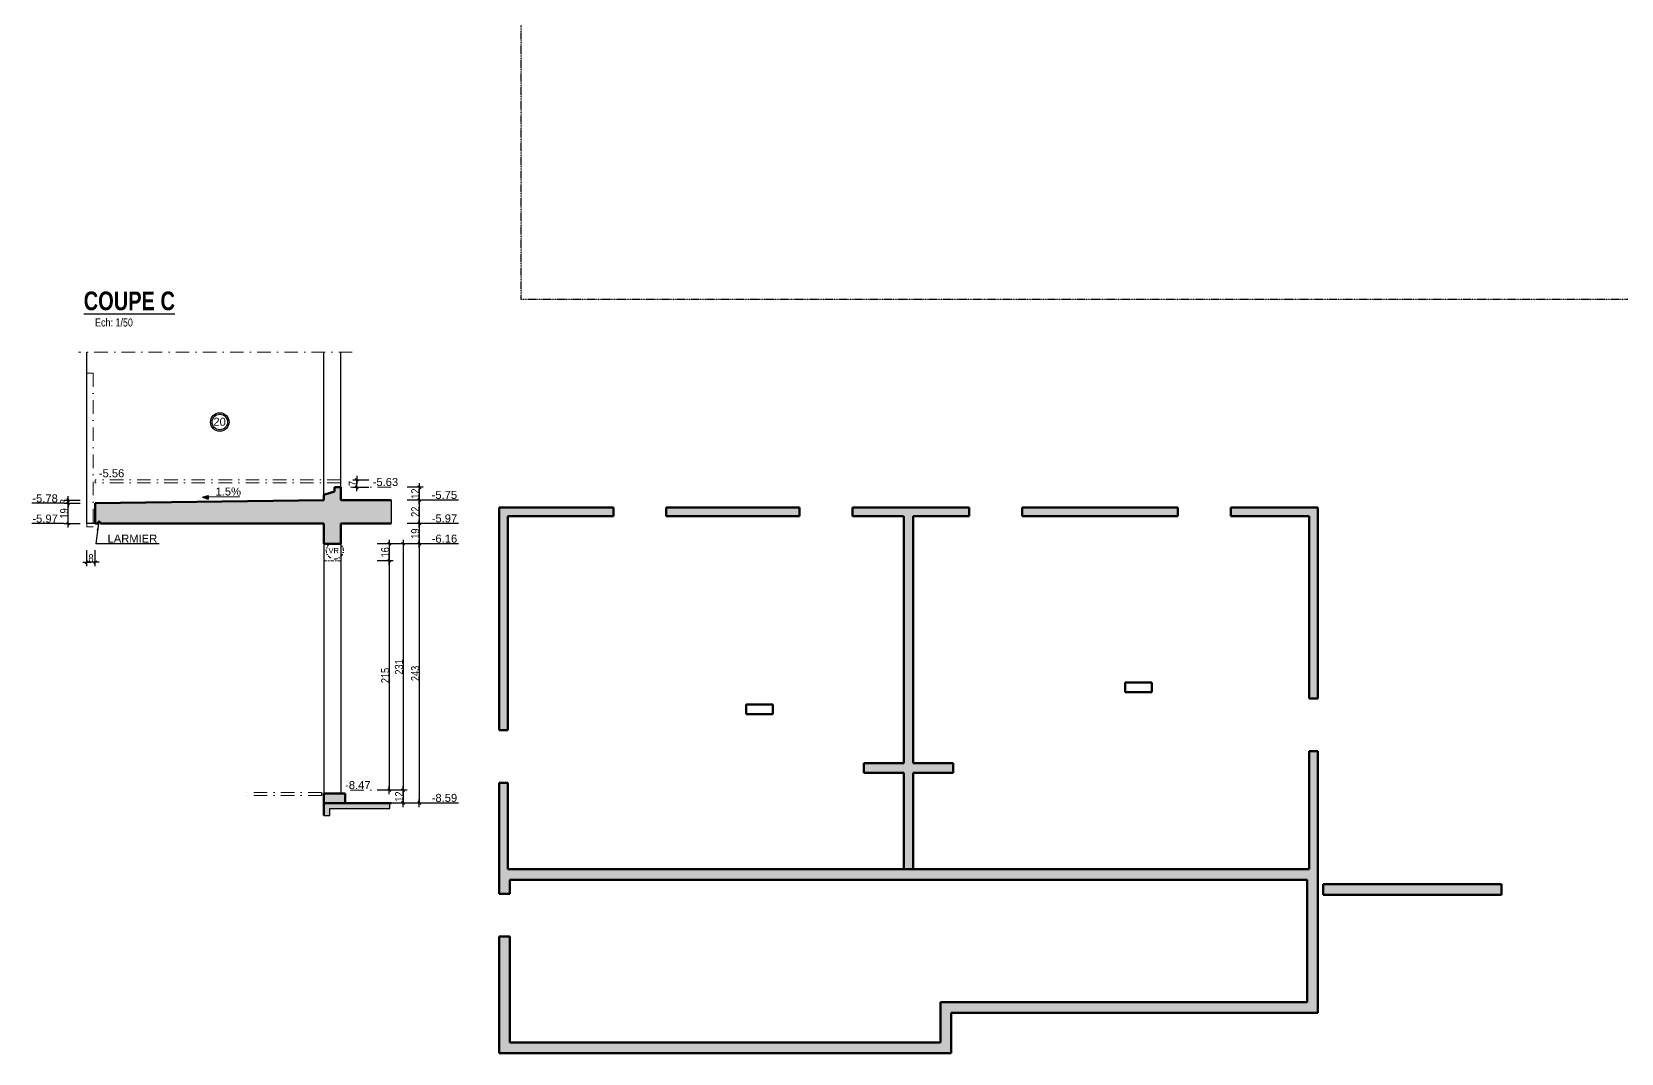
# Model space of a CAD drawing. Header units: centimetres. Extents: x -4990 to 114398, y -61489 to -12305.
# Drawn here: x 58238 to 61216, y -35646 to -33731 of the extents above; entities that cross this region are included whole.
import ezdxf
from ezdxf.enums import TextEntityAlignment as Align

# ---------------------------------------------------------------- set-up
doc = ezdxf.new("R2010")
doc.units = ezdxf.units.CM
doc.header["$LTSCALE"] = 0.5
doc.linetypes.add('Style de ligne -7', pattern=[1.875, 0.625, -0.20828, 0.625, -0.20836, 0.06943, -0.13893])
doc.linetypes.add('TIRETPTX2', pattern=[50.8, 25.4, -12.7, 0, -12.7])
doc.layers.get('DEFPOINTS').update_dxf_attribs({"linetype": 'CONTINUOUS'})
for name, color, linetype in [('01_cote_gen', 4, 'CONTINUOUS'), ('01_linteaux', 2, 'CONTINUOUS'), ('01_poch_murs', 253, 'CONTINUOUS'), ('01_texte', 230, 'CONTINUOUS'), ('3-BAT C-Niveau-3', 7, 'CONTINUOUS'), ('AA_COTES', 2, 'CONTINUOUS')]:
    doc.layers.add(name, color=color, linetype=linetype)
doc.layers.add('01_murs_coup', color=5, linetype='CONTINUOUS', lineweight=60)
doc.layers.add('01_tram_axes', color=2, linetype='TIRETPTX2', lineweight=9)
doc.styles.add('ARIAL', font='arial.ttf')
doc.styles.add('impact', font='impact.ttf')
doc.styles.add('MATTE_TXT', font='arial.ttf')
doc.styles.add('STYLE2', font='ARIALN.TTF')
doc.dimstyles.new('JB25', dxfattribs={"dimscale": 0.1, "dimtxt": 150, "dimasz": 15, "dimexe": 0.1, "dimexo": 0.1, "dimgap": 0.09, "dimtad": 1, "dimdec": 1, "dimlfac": 0.5, "dimdsep": 46, "dimtxsty": 'STYLE2', "dimblk1": 'BOND_G', "dimblk2": 'BOND_D', "dimsah": 1, "dimcen": 1.5, "dimdle": 0.01, "dimse1": 1, "dimse2": 1, "dimclrd": 4, "dimclre": 2, "dimclrt": 6, "dimazin": 2, "dimtfac": 2.333333, "dimtdec": 1, "dimtix": 1, "dimtmove": 2, "dimatfit": 3, "dimldrblk": 'BOND_G', "dimfxl": 1, "dimtolj": 1, "dimtzin": 0, "dimarcsym": 0})

# ---------------------------------------------------------------- blocks, each defined once
blk = doc.blocks.new('BOND_G')
at = {"layer": 'AA_COTES', "color": 0}
for p, q in [((5, 0), (-5, 0)), ((1.8, 1.8), (-1.8, -1.8)), ((0, -5), (0, 15))]:
    blk.add_line(p, q, dxfattribs=at)
blk = doc.blocks.new('BOND_D')
at = {"layer": 'AA_COTES', "color": 0}
for p, q in [((5, 0), (-5, 0)), ((-1.8, -1.8), (1.8, 1.8)), ((0, 5), (0, -15))]:
    blk.add_line(p, q, dxfattribs=at)
blk = doc.blocks.new('*D3696')
at = {"layer": '01_cote_gen', "color": 4, "lineweight": -2, "ltscale": 2, "transparency": 16777216}
blk.add_line((58846.8, -34583.6), (58846.8, -34572.6), dxfattribs=at)
at = {"layer": 'DEFPOINTS', "color": 0, "ltscale": 2}
for p in [(58816.9, -34571.1), (58846.8, -34571.1), (58829.5, -34585.1)]:
    blk.add_point(p, dxfattribs=at)
at = {"layer": '01_cote_gen', "color": 4, "lineweight": -2, "ltscale": 2, "transparency": 16777216, "xscale": 1.5, "yscale": 1.5, "zscale": 1.5}
for name, p, rotation in [('BOND_D', (58846.8, -34571.1), 90), ('BOND_G', (58846.8, -34585.1), 270)]:
    blk.add_blockref(name, p, dxfattribs=dict(at, rotation=rotation))
at = {"layer": '01_cote_gen', "color": 6, "ltscale": 2, "transparency": 16777216, "insert": (58839.3, -34578.1), "char_height": 15, "attachment_point": 5, "rotation": 90, "style": 'STYLE2'}
blk.add_mtext('\\A1;7', dxfattribs=at)
blk = doc.blocks.new('*D3697')
at = {"layer": '01_cote_gen', "color": 4, "lineweight": -2, "ltscale": 2, "transparency": 16777216}
blk.add_line((58306.1, -34651.6), (58306.1, -34616.6), dxfattribs=at)
at = {"layer": 'DEFPOINTS', "color": 0, "ltscale": 2}
for p in [(58306.1, -34615.1), (58356.9, -34615.1), (58380.8, -34653.1)]:
    blk.add_point(p, dxfattribs=at)
at = {"layer": '01_cote_gen', "color": 4, "lineweight": -2, "ltscale": 2, "transparency": 16777216, "xscale": 1.5, "yscale": 1.5, "zscale": 1.5}
for name, p, rotation in [('BOND_D', (58306.1, -34615.1), 90), ('BOND_G', (58306.1, -34653.1), 270)]:
    blk.add_blockref(name, p, dxfattribs=dict(at, rotation=rotation))
at = {"layer": '01_cote_gen', "color": 6, "ltscale": 2, "transparency": 16777216, "insert": (58298.5, -34634.1), "char_height": 15, "attachment_point": 5, "rotation": 90, "style": 'STYLE2'}
blk.add_mtext('\\A1;19', dxfattribs=at)
blk = doc.blocks.new('*D3698')
at = {"layer": '01_cote_gen', "color": 4, "lineweight": -2, "ltscale": 2, "transparency": 16777216}
for p, q in [((58306.1, -34607.6), (58306.1, -34606.1)), ((58306.1, -34609.1), (58306.1, -34615.1)), ((58306.1, -34616.6), (58306.1, -34618.1))]:
    blk.add_line(p, q, dxfattribs=at)
at = {"layer": 'DEFPOINTS', "color": 0, "ltscale": 2}
for p in [(58784.9, -34609.1), (58306.1, -34615.1), (58356.9, -34615.1)]:
    blk.add_point(p, dxfattribs=at)
at = {"layer": '01_cote_gen', "color": 4, "lineweight": -2, "ltscale": 2, "transparency": 16777216, "xscale": 1.5, "yscale": 1.5, "zscale": 1.5}
for name, p, rotation in [('BOND_G', (58306.1, -34609.1), 270), ('BOND_D', (58306.1, -34615.1), 90)]:
    blk.add_blockref(name, p, dxfattribs=dict(at, rotation=rotation))
at = {"layer": '01_cote_gen', "color": 6, "ltscale": 2, "transparency": 16777216, "insert": (58298.5, -34612.1), "char_height": 15, "attachment_point": 5, "rotation": 90, "style": 'STYLE2'}
blk.add_mtext('\\A1;3', dxfattribs=at)
blk = doc.blocks.new('*D3699')
at = {"layer": '01_cote_gen', "color": 4, "lineweight": -2, "ltscale": 2, "transparency": 16777216}
blk.add_line((58964.1, -34586.6), (58964.1, -34607.6), dxfattribs=at)
at = {"layer": 'DEFPOINTS', "color": 0, "ltscale": 2}
for p in [(58798.2, -34609.1), (58802.5, -34585.1), (58964.1, -34609.1)]:
    blk.add_point(p, dxfattribs=at)
at = {"layer": '01_cote_gen', "color": 4, "lineweight": -2, "ltscale": 2, "transparency": 16777216, "xscale": 1.5, "yscale": 1.5, "zscale": 1.5}
for name, p, rotation in [('BOND_G', (58964.1, -34585.1), 90), ('BOND_D', (58964.1, -34609.1), 270)]:
    blk.add_blockref(name, p, dxfattribs=dict(at, rotation=rotation))
at = {"layer": '01_cote_gen', "color": 6, "ltscale": 2, "transparency": 16777216, "insert": (58956.5, -34597.1), "char_height": 15, "attachment_point": 5, "rotation": 90, "style": 'STYLE2'}
blk.add_mtext('\\A1;12', dxfattribs=at)
blk = doc.blocks.new('*D3700')
at = {"layer": '01_cote_gen', "color": 4, "lineweight": -2, "ltscale": 2, "transparency": 16777216}
blk.add_line((58964.1, -34610.6), (58964.1, -34651.6), dxfattribs=at)
at = {"layer": 'DEFPOINTS', "color": 0, "ltscale": 2}
for p in [(58799.4, -34609.1), (58799.4, -34653.1), (58964.1, -34653.1)]:
    blk.add_point(p, dxfattribs=at)
at = {"layer": '01_cote_gen', "color": 4, "lineweight": -2, "ltscale": 2, "transparency": 16777216, "xscale": 1.5, "yscale": 1.5, "zscale": 1.5}
for name, p, rotation in [('BOND_G', (58964.1, -34609.1), 90), ('BOND_D', (58964.1, -34653.1), 270)]:
    blk.add_blockref(name, p, dxfattribs=dict(at, rotation=rotation))
at = {"layer": '01_cote_gen', "color": 6, "ltscale": 2, "transparency": 16777216, "insert": (58956.5, -34631.1), "char_height": 15, "attachment_point": 5, "rotation": 90, "style": 'STYLE2'}
blk.add_mtext('\\A1;22', dxfattribs=at)
blk = doc.blocks.new('*D3701')
at = {"layer": '01_cote_gen', "color": 4, "lineweight": -2, "ltscale": 2, "transparency": 16777216}
blk.add_line((58964.1, -34654.6), (58964.1, -34689.6), dxfattribs=at)
at = {"layer": 'DEFPOINTS', "color": 0, "ltscale": 2}
for p in [(58807, -34653.1), (58807, -34691.1), (58964.1, -34691.1)]:
    blk.add_point(p, dxfattribs=at)
at = {"layer": '01_cote_gen', "color": 4, "lineweight": -2, "ltscale": 2, "transparency": 16777216, "xscale": 1.5, "yscale": 1.5, "zscale": 1.5}
for name, p, rotation in [('BOND_G', (58964.1, -34653.1), 90), ('BOND_D', (58964.1, -34691.1), 270)]:
    blk.add_blockref(name, p, dxfattribs=dict(at, rotation=rotation))
at = {"layer": '01_cote_gen', "color": 6, "ltscale": 2, "transparency": 16777216, "insert": (58956.4, -34672.1), "char_height": 15, "attachment_point": 5, "rotation": 90, "style": 'STYLE2'}
blk.add_mtext('\\A1;19', dxfattribs=at)
blk = doc.blocks.new('*D3702')
at = {"layer": '01_cote_gen', "color": 4, "lineweight": -2, "ltscale": 2, "transparency": 16777216}
blk.add_line((58964.1, -34692.6), (58964.1, -35175.6), dxfattribs=at)
at = {"layer": 'DEFPOINTS', "color": 0, "ltscale": 2}
for p in [(58807, -34691.1), (58792, -35177.1), (58964.1, -35177.1)]:
    blk.add_point(p, dxfattribs=at)
at = {"layer": '01_cote_gen', "color": 4, "lineweight": -2, "ltscale": 2, "transparency": 16777216, "xscale": 1.5, "yscale": 1.5, "zscale": 1.5}
for name, p, rotation in [('BOND_G', (58964.1, -34691.1), 90), ('BOND_D', (58964.1, -35177.1), 270)]:
    blk.add_blockref(name, p, dxfattribs=dict(at, rotation=rotation))
at = {"layer": '01_cote_gen', "color": 6, "ltscale": 2, "transparency": 16777216, "insert": (58956.4, -34934.1), "char_height": 15, "attachment_point": 5, "rotation": 90, "style": 'STYLE2'}
blk.add_mtext('\\A1;243', dxfattribs=at)
blk = doc.blocks.new('*D3703')
at = {"layer": '01_cote_gen', "color": 4, "lineweight": -2, "ltscale": 2, "transparency": 16777216}
blk.add_line((58933.7, -34692.6), (58933.7, -35151.6), dxfattribs=at)
at = {"layer": 'DEFPOINTS', "color": 0, "ltscale": 2}
for p in [(58747.2, -34691.1), (58734.4, -35153.1), (58933.7, -35153.1)]:
    blk.add_point(p, dxfattribs=at)
at = {"layer": '01_cote_gen', "color": 4, "lineweight": -2, "ltscale": 2, "transparency": 16777216, "xscale": 1.5, "yscale": 1.5, "zscale": 1.5}
for name, p, rotation in [('BOND_G', (58933.7, -34691.1), 90), ('BOND_D', (58933.7, -35153.1), 270)]:
    blk.add_blockref(name, p, dxfattribs=dict(at, rotation=rotation))
at = {"layer": '01_cote_gen', "color": 6, "ltscale": 2, "transparency": 16777216, "insert": (58926, -34922.1), "char_height": 15, "attachment_point": 5, "rotation": 90, "style": 'STYLE2'}
blk.add_mtext('\\A1;231', dxfattribs=at)
blk = doc.blocks.new('*D3704')
at = {"layer": '01_cote_gen', "color": 4, "lineweight": -2, "ltscale": 2, "transparency": 16777216}
blk.add_line((58933.7, -35154.6), (58933.7, -35175.6), dxfattribs=at)
at = {"layer": 'DEFPOINTS', "color": 0, "ltscale": 2}
for p in [(58926.2, -35153.1), (58933.7, -35177.1), (58941.6, -35177.1)]:
    blk.add_point(p, dxfattribs=at)
at = {"layer": '01_cote_gen', "color": 4, "lineweight": -2, "ltscale": 2, "transparency": 16777216, "xscale": 1.5, "yscale": 1.5, "zscale": 1.5}
for name, p, rotation in [('BOND_G', (58933.7, -35153.1), 90), ('BOND_D', (58933.7, -35177.1), 270)]:
    blk.add_blockref(name, p, dxfattribs=dict(at, rotation=rotation))
at = {"layer": '01_cote_gen', "color": 6, "ltscale": 2, "transparency": 16777216, "insert": (58926.2, -35165.1), "char_height": 15, "attachment_point": 5, "rotation": 90, "style": 'STYLE2'}
blk.add_mtext('\\A1;12', dxfattribs=at)
blk = doc.blocks.new('*D3705')
at = {"layer": '01_cote_gen', "color": 4, "lineweight": -2, "ltscale": 2, "transparency": 16777216}
blk.add_line((58907.9, -34692.6), (58907.9, -34721.6), dxfattribs=at)
at = {"layer": 'DEFPOINTS', "color": 0, "ltscale": 2}
for p in [(58911.2, -34691.1), (58749.4, -34723.1), (58907.9, -34723.1)]:
    blk.add_point(p, dxfattribs=at)
at = {"layer": '01_cote_gen', "color": 4, "lineweight": -2, "ltscale": 2, "transparency": 16777216, "xscale": 1.5, "yscale": 1.5, "zscale": 1.5}
for name, p, rotation in [('BOND_G', (58907.9, -34691.1), 90), ('BOND_D', (58907.9, -34723.1), 270)]:
    blk.add_blockref(name, p, dxfattribs=dict(at, rotation=rotation))
at = {"layer": '01_cote_gen', "color": 6, "ltscale": 2, "transparency": 16777216, "insert": (58900.2, -34707.1), "char_height": 15, "attachment_point": 5, "rotation": 90, "style": 'STYLE2'}
blk.add_mtext('\\A1;16', dxfattribs=at)
blk = doc.blocks.new('*D3706')
at = {"layer": '01_cote_gen', "color": 4, "lineweight": -2, "ltscale": 2, "transparency": 16777216}
blk.add_line((58907.9, -34724.6), (58907.9, -35151.6), dxfattribs=at)
at = {"layer": 'DEFPOINTS', "color": 0, "ltscale": 2}
for p in [(58885.4, -34723.1), (58907.9, -35153.1), (58911.2, -35153.1)]:
    blk.add_point(p, dxfattribs=at)
at = {"layer": '01_cote_gen', "color": 4, "lineweight": -2, "ltscale": 2, "transparency": 16777216, "xscale": 1.5, "yscale": 1.5, "zscale": 1.5}
for name, p, rotation in [('BOND_G', (58907.9, -34723.1), 90), ('BOND_D', (58907.9, -35153.1), 270)]:
    blk.add_blockref(name, p, dxfattribs=dict(at, rotation=rotation))
at = {"layer": '01_cote_gen', "color": 6, "ltscale": 2, "transparency": 16777216, "insert": (58900.2, -34938.1), "char_height": 15, "attachment_point": 5, "rotation": 90, "style": 'STYLE2'}
blk.add_mtext('\\A1;215', dxfattribs=at)
blk = doc.blocks.new('*D3707')
at = {"layer": '01_cote_gen', "color": 4, "lineweight": -2, "ltscale": 2, "transparency": 16777216}
blk.add_line((58355.4, -34725.8), (58342.4, -34725.8), dxfattribs=at)
at = {"layer": 'DEFPOINTS', "color": 0, "ltscale": 2}
for p in [(58340.9, -34653.1), (58356.9, -34653.1), (58340.9, -34725.8)]:
    blk.add_point(p, dxfattribs=at)
at = {"layer": '01_cote_gen', "color": 4, "lineweight": -2, "ltscale": 2, "transparency": 16777216, "xscale": 1.5, "yscale": 1.5, "zscale": 1.5, "rotation": 180}
blk.add_blockref('BOND_D', (58340.9, -34725.8), dxfattribs=at)
at = {"layer": '01_cote_gen', "color": 4, "lineweight": -2, "ltscale": 2, "transparency": 16777216, "xscale": 1.5, "yscale": 1.5, "zscale": 1.5}
blk.add_blockref('BOND_G', (58356.9, -34725.8), dxfattribs=at)
at = {"layer": '01_cote_gen', "color": 6, "ltscale": 2, "transparency": 16777216, "insert": (58348.9, -34718.1), "char_height": 15, "attachment_point": 5, "style": 'STYLE2'}
blk.add_mtext('\\A1;8', dxfattribs=at)

msp = doc.modelspace()

# ---------------------------------------------------------------- hatches: boundary and pattern name
at = {"layer": '01_poch_murs', "ltscale": 2}
h = msp.add_hatch(color=256, dxfattribs=at)
h.dxf.hatch_style = 1
h.paths.add_polyline_path([(58908.791, -35177.115), (58784.916, -35177.115), (58784.916, -35200.393), (58796.195, -35200.393), (58796.195, -35187.662), (58908.791, -35187.662)])
h.paths.add_polyline_path([(58824.916, -35159.115), (58784.916, -35159.115), (58784.916, -35177.115), (58824.916, -35177.115)])
h.paths.add_polyline_path([(58911.214, -34609.115), (58816.916, -34609.115), (58816.916, -34585.115), (58804.916, -34585.115), (58804.916, -34593.115), (58784.916, -34599.072), (58784.916, -34609.115), (58356.916, -34615.115), (58356.916, -34653.115), (58362.916, -34653.115), (58362.916, -34649.115, -0.41421356), (58366.916, -34653.115), (58784.916, -34653.115), (58784.916, -34691.115), (58816.916, -34691.115), (58816.916, -34653.115), (58911.214, -34653.115)])
h = msp.add_hatch(color=256, dxfattribs=at)
h.dxf.hatch_style = 1
h.paths.add_polyline_path([(59327.756, -34623.232), (59113.75, -34623.232), (59113.75, -35040.23), (59129.75, -35040.23), (59129.75, -34639.232), (59327.756, -34639.232)])
h.paths.add_polyline_path([(59676.728, -34623.232), (59426.756, -34623.232), (59426.756, -34639.232), (59676.728, -34639.232)])
h.paths.add_polyline_path([(59994.716, -34623.232), (59775.716, -34623.232), (59775.716, -34639.232), (59871.753, -34639.232), (59871.753, -35102.236), (59796.777, -35102.236), (59796.777, -35120.236), (59871.753, -35120.236), (59871.753, -35301.232), (59889.753, -35301.232), (59889.753, -35120.236), (59964.753, -35120.236), (59964.753, -35102.236), (59889.753, -35102.236), (59889.753, -34639.232), (59994.716, -34639.232)])
h.paths.add_polyline_path([(60385.757, -34623.232), (60093.742, -34623.232), (60093.742, -34639.232), (60385.757, -34639.232)])
h.paths.add_polyline_path([(60647.76, -34623.232), (60484.766, -34623.232), (60484.766, -34639.232), (60631.76, -34639.232), (60631.76, -34981.186), (60647.76, -34981.186)])
h.paths.add_polyline_path([(60647.76, -35080.186), (60631.76, -35080.186), (60631.76, -35301.232), (59129.75, -35301.232), (59129.75, -35139.23), (59113.75, -35139.23), (59113.75, -35347.26), (59133.75, -35347.26), (59133.75, -35321.232), (60627.76, -35321.232), (60627.76, -35550.199), (59940.76, -35550.199), (59940.76, -35626.232), (59133.75, -35626.232), (59133.716, -35427.26), (59113.75, -35427.26), (59113.75, -35646.232), (59960.752, -35646.232), (59960.753, -35570.199), (60647.76, -35570.199)])
h.paths.add_polyline_path([(60992.242, -35329.237), (60657.774, -35329.287), (60657.76, -35349.237), (60992.242, -35349.237)])

# ---------------------------------------------------------------- linework, layer by layer
at = {"layer": '01_linteaux'}
for p, q in [((58340.916, -34653.115), (58340.916, -34331.934)), ((58784.916, -34599.072), (58784.916, -34331.934)), ((58816.916, -34585.115), (58816.916, -34331.934)), ((58356.916, -34653.115), (58340.916, -34653.115)), ((58784.916, -34691.115), (58784.916, -35159.115)), ((58816.916, -34691.115), (58816.916, -35159.115)), ((58780.916, -35157.115), (58780.916, -35163.115))]:
    msp.add_line(p, q, dxfattribs=at)
at = {"layer": '01_murs_coup'}
for p, q in [((58784.916, -34609.115), (58356.916, -34615.115)), ((58804.916, -34593.115), (58784.916, -34599.072)), ((58784.916, -34599.072), (58784.916, -34609.115)), ((58804.916, -34585.115), (58804.916, -34593.115)), ((58816.916, -34585.115), (58804.916, -34585.115)), ((58816.916, -34585.115), (58816.916, -34609.115)), ((58911.214, -34609.115), (58816.916, -34609.115)), ((58356.916, -34615.115), (58356.916, -34653.115)), ((59113.75, -35040.23), (59113.75, -34623.232)), ((59113.75, -34623.232), (59327.756, -34623.232)), ((59327.756, -34623.232), (59327.756, -34639.232)), ((59426.756, -34639.232), (59426.756, -34623.232)), ((59426.756, -34623.232), (59676.728, -34623.232)), ((59676.728, -34623.232), (59676.728, -34639.232)), ((59775.716, -34623.232), (59994.716, -34623.232)), ((59775.716, -34639.232), (59775.716, -34623.232)), ((59994.716, -34623.232), (59994.716, -34639.232)), ((60093.742, -34623.232), (60385.757, -34623.232)), ((60093.742, -34639.232), (60093.742, -34623.232)), ((60385.757, -34623.232), (60385.757, -34639.232)), ((60484.766, -34623.232), (60647.76, -34623.232)), ((60484.766, -34639.232), (60484.766, -34623.232)), ((60647.76, -34623.232), (60647.76, -34981.186)), ((58362.916, -34653.115), (58356.916, -34653.115)), ((58362.916, -34649.115), (58362.916, -34653.115)), ((58784.916, -34653.115), (58366.916, -34653.115)), ((58784.916, -34653.115), (58784.916, -34691.115)), ((58911.214, -34653.115), (58816.916, -34653.115)), ((58816.916, -34653.115), (58816.916, -34691.115)), ((59129.75, -34639.232), (59129.75, -35040.23)), ((59327.756, -34639.232), (59129.75, -34639.232)), ((59676.728, -34639.232), (59426.756, -34639.232)), ((59871.603, -34639.232), (59775.716, -34639.232)), ((59871.753, -34639.232), (59871.753, -35102.236)), ((59994.716, -34639.232), (59889.603, -34639.232)), ((59889.753, -34639.232), (59889.753, -35102.236)), ((60385.757, -34639.232), (60093.742, -34639.232)), ((60631.76, -34639.232), (60484.766, -34639.232)), ((60631.76, -34981.186), (60631.76, -34639.232)), ((58816.916, -34691.115), (58784.916, -34691.115)), ((60286.756, -34969.231), (60286.764, -34951.228)), ((60286.764, -34951.228), (60336.764, -34951.231)), ((60336.764, -34951.231), (60336.763, -34969.231)), ((59576.75, -35010.234), (59576.753, -34992.221)), ((59576.753, -34992.221), (59626.753, -34992.224)), ((59626.753, -34992.224), (59626.752, -35010.223)), ((60336.763, -34969.231), (60286.756, -34969.231)), ((60647.76, -34981.186), (60631.76, -34981.186)), ((59626.752, -35010.223), (59576.75, -35010.234)), ((59129.75, -35040.23), (59113.75, -35040.23)), ((60647.76, -35080.186), (60631.76, -35080.186)), ((60631.76, -35080.186), (60631.76, -35301.232)), ((60647.76, -35570.199), (60647.76, -35080.186)), ((59796.777, -35102.236), (59871.753, -35102.236)), ((59796.777, -35102.236), (59796.777, -35120.236)), ((59889.753, -35102.236), (59964.753, -35102.236)), ((59964.753, -35102.236), (59964.753, -35120.236)), ((59129.75, -35139.23), (59113.75, -35139.23)), ((59113.75, -35139.23), (59113.75, -35347.26)), ((59129.75, -35301.232), (59129.75, -35139.23)), ((59796.777, -35120.236), (59871.753, -35120.236)), ((59871.753, -35120.236), (59871.753, -35301.232)), ((59889.753, -35120.236), (59889.753, -35301.232)), ((59964.753, -35120.236), (59889.753, -35120.236)), ((58824.916, -35159.115), (58784.916, -35159.115)), ((58784.916, -35159.115), (58784.916, -35200.393)), ((58824.916, -35159.115), (58824.916, -35177.115)), ((58911.214, -35177.115), (58784.916, -35177.115)), ((60631.76, -35301.232), (59129.75, -35301.232)), ((59133.75, -35347.26), (59133.75, -35321.232)), ((59133.75, -35321.232), (60627.76, -35321.232)), ((60627.76, -35321.232), (60627.76, -35550.199)), ((59113.75, -35347.26), (59133.75, -35347.26)), ((60657.76, -35349.237), (60657.774, -35329.287)), ((60992.242, -35349.237), (60657.76, -35349.237)), ((60657.774, -35329.287), (60992.242, -35329.237)), ((60992.242, -35329.237), (60992.242, -35349.237)), ((59133.716, -35427.26), (59113.75, -35427.26)), ((59113.75, -35427.26), (59113.75, -35646.232)), ((59133.75, -35626.232), (59133.716, -35427.26)), ((59940.76, -35550.199), (59940.76, -35626.232)), ((60627.76, -35550.199), (59940.76, -35550.199)), ((59960.753, -35570.255), (59960.752, -35646.232)), ((59960.76, -35570.199), (59960.76, -35646.232)), ((59960.76, -35570.199), (60647.76, -35570.199)), ((59113.75, -35646.232), (59960.76, -35646.232)), ((59940.76, -35626.232), (59133.75, -35626.232))]:
    msp.add_line(p, q, dxfattribs=at)
msp.add_arc((58362.916, -34653.115), 4, 0, 90, dxfattribs=at)
at = {"layer": '01_poch_murs', "ltscale": 2}
for p, q in [((58911.214, -34609.115), (58911.214, -34653.115)), ((58784.916, -35200.393), (58796.195, -35200.393)), ((58796.195, -35200.393), (58796.195, -35187.662)), ((58796.195, -35187.662), (58908.791, -35187.662)), ((58908.791, -35187.662), (58908.791, -35177.115))]:
    msp.add_line(p, q, dxfattribs=at)
at = {"layer": '01_texte'}
for p, q in [((58557.897, -34603.927), (58568.125, -34600.646)), ((58557.897, -34603.927), (58568.125, -34607.208)), ((58568.125, -34600.646), (58568.125, -34607.208)), ((58626.942, -34602.911), (58568.125, -34603.776)), ((59037.327, -34609.115), (58971.557, -34609.115)), ((58298.698, -34615.115), (58237.906, -34615.115)), ((58298.698, -34653.115), (58237.906, -34653.115)), ((58362.916, -34653.115), (58357.769, -34691.115)), ((59037.327, -34653.115), (58971.557, -34653.115)), ((58476.84, -34691.115), (58357.769, -34691.115)), ((59037.327, -34691.115), (58971.557, -34691.115)), ((59037.327, -35177.115), (58971.557, -35177.115))]:
    msp.add_line(p, q, dxfattribs=at)
for radius in [17.309, 14.533]:
    msp.add_circle((58590.249, -34462.783), radius, dxfattribs=at)
for points in [[(58568.125, -34600.646), (58557.897, -34603.927), (58568.125, -34607.208)], [(58362.916, -34653.115), (58359.207, -34666.657), (58361.048, -34666.906)], [(58362.916, -34653.115), (58362.888, -34667.155), (58361.048, -34666.906)]]:
    msp.add_solid(points, dxfattribs=at)
at = {"layer": '01_tram_axes', "ltscale": 2}
for p, q in [((58838.527, -34331.934), (58325.489, -34331.934)), ((58352.86, -34371.115), (58340.86, -34371.115)), ((58352.916, -34371.115), (58352.916, -34659.115)), ((58816.916, -34571.115), (58356.916, -34571.115)), ((58356.916, -34577.115), (58356.916, -34571.115)), ((58816.916, -34577.115), (58356.916, -34577.115)), ((58816.916, -34571.115), (58816.916, -34577.115)), ((58911.214, -34585.115), (58816.916, -34585.115)), ((58340.916, -34653.115), (58340.916, -34659.115)), ((58352.916, -34659.115), (58340.916, -34659.115)), ((58780.916, -35157.115), (58634.129, -35157.115)), ((58780.916, -35163.115), (58634.129, -35163.115)), ((58911.214, -35153.115), (58816.916, -35153.115))]:
    msp.add_line(p, q, dxfattribs=at)
at = {"layer": '01_tram_axes', "ltscale": 0.5}
msp.add_line((58816.916, -34723.115), (58784.916, -34723.115), dxfattribs=at)
msp.add_arc((58805.748, -34703.66), 16, 128.367539, 51.632461, dxfattribs=at)
at = {"layer": '3-BAT C-Niveau-3', "color": 7, "linetype": 'Style de ligne -7', "lineweight": 25, "flags": 128}
msp.add_lwpolyline([(64187.816, -32211.357), (64194.751, -34233.357), (59154.751, -34233.357), (59154.751, -32374.277), (60648.284, -32374.277), (60648.284, -32508.922), (61495.637, -32508.922), (61495.637, -32433.389), (62183.095, -32433.389), (62183.095, -32211.948)], close=True, dxfattribs=at)

# ---------------------------------------------------------------- texts
at = {"layer": '01_texte', "style": 'impact'}
msp.add_text('%%UCOUPE C', height=35, dxfattribs=at).set_placement((58420.691, -34263.618), align=Align.BOTTOM_CENTER)
at = {"layer": '01_texte', "style": 'MATTE_TXT', "width": 0.8}
for s, height, p in [('Ech: 1/50', 15, (58391.93, -34288.179)), ('VR', 10, (58803.725, -34711.903))]:
    msp.add_text(s, height=height, dxfattribs=at).set_placement(p, align=Align.BOTTOM_CENTER)
at = {"layer": '01_texte', "style": 'ARIAL'}
for s, p in [('20', (58578.246, -34469.741)), ('-5.56', (58363.533, -34566.396)), ('-5.63', (58876.713, -34582.685)), ('-5.78', (58238.909, -34613.369)), ('1.5%%%', (58582.182, -34600.586)), ('-5.75', (58987.195, -34606.956)), ('-5.97', (58238.94, -34651.369)), ('-5.97', (58987.308, -34650.956)), ('LARMIER', (58379.877, -34688.956)), ('-6.16', (58987.318, -34688.956)), ('-8.47', (58824.983, -35151.003)), ('-8.59', (58987.277, -35174.956))]:
    msp.add_text(s, height=15, dxfattribs=at).set_placement(p)

# ---------------------------------------------------------------- dimensions: what is measured, and where the dimension line sits
at = {"layer": '01_cote_gen', "ltscale": 2}
for base, p1, p2, picture, middle in [((58964.057, -34609.115), (58802.527, -34585.115), (58798.207, -34609.115), '*D3699', (58956.517, -34597.115)), ((58846.777, -34571.115), (58829.516, -34585.115), (58816.916, -34571.115), '*D3696', (58839.268, -34578.115)), ((58306.127, -34615.115), (58784.916, -34609.115), (58356.916, -34615.115), '*D3698', (58298.459, -34612.115)), ((58306.127, -34615.115), (58380.846, -34653.115), (58356.916, -34615.115), '*D3697', (58298.459, -34634.115)), ((58964.057, -34653.115), (58799.36, -34609.115), (58799.36, -34653.115), '*D3700', (58956.517, -34631.115)), ((58964.057, -34691.115), (58807.004, -34653.115), (58807.004, -34691.115), '*D3701', (58956.389, -34672.115)), ((58933.71, -35153.115), (58747.152, -34691.115), (58734.411, -35153.115), '*D3703', (58926.043, -34922.115)), ((58907.901, -34723.115), (58911.21, -34691.115), (58749.411, -34723.115), '*D3705', (58900.233, -34707.115)), ((58964.057, -35177.115), (58807.004, -34691.115), (58792.004, -35177.115), '*D3702', (58956.389, -34934.115)), ((58907.901, -35153.115), (58885.401, -34723.115), (58911.21, -35153.115), '*D3706', (58900.233, -34938.115)), ((58933.71, -35177.115), (58926.21, -35153.115), (58941.557, -35177.115), '*D3704', (58926.171, -35165.115))]:
    dim = msp.add_linear_dim(base=base, p1=p1, p2=p2, angle=90, dimstyle='JB25', dxfattribs=at)
    dim.commit()
    dim.dimension.update_dxf_attribs({"geometry": picture, "text_midpoint": middle})
dim = msp.add_linear_dim(base=(58340.916, -34725.79), p1=(58356.916, -34653.115), p2=(58340.916, -34653.115), dimstyle='JB25', dxfattribs=at)
dim.commit()
dim.dimension.update_dxf_attribs({"geometry": '*D3707', "text_midpoint": (58348.916, -34718.122)})

doc.saveas('drawing.dxf')
